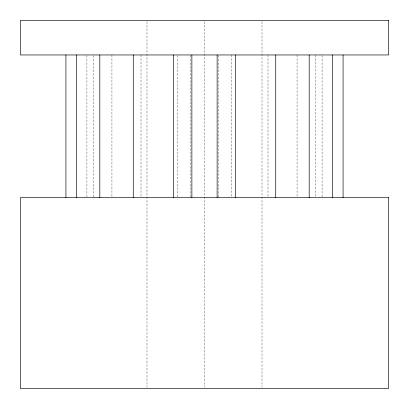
<?xml version="1.0" encoding="UTF-8"?>
<svg xmlns="http://www.w3.org/2000/svg" width="409" height="409" viewBox="0 0 409 409"><rect width="100%" height="100%" fill="white"/><g stroke="black" fill="none" stroke-linecap="round" stroke-linejoin="round"><path stroke-width="0.31" stroke-dasharray="2.04 1.53" d="M322.087 55.598L322.087 196.959M315.676 54.959L315.676 196.959M297.067 54.959L297.067 196.959M267.992 54.959L267.992 196.959M262.016 21.728L262.016 387.272M231.305 54.959L231.305 196.959M218.324 55.598L218.324 196.959M204.5 21.728L204.5 387.272M190.676 55.598L190.676 196.959M177.695 55.598L177.695 196.959M146.984 21.728L146.984 387.272M141.008 54.959L141.008 196.959M111.933 54.959L111.933 196.959M93.324 55.598L93.324 196.959M86.912 55.598L86.912 196.959"/><path stroke-width="0.61" d="M343.069 54.959L343.069 197.598M332.384 54.959L332.384 197.598M309.178 54.959L309.178 197.598M275.732 54.959L275.732 197.598M235.308 54.959L235.308 197.598M217.128 54.959L217.128 197.598M191.872 54.959L191.872 197.598M173.692 54.959L173.692 197.598M133.268 54.959L133.268 197.598M99.822 54.959L99.822 197.598M76.616 54.959L76.616 197.598M65.931 54.959L65.931 197.598M388.55 20.45L20.45 20.45L20.45 54.959L388.55 54.959L388.55 20.45M388.55 197.598L20.45 197.598L20.45 388.55L388.55 388.55L388.55 197.598"/></g></svg>
